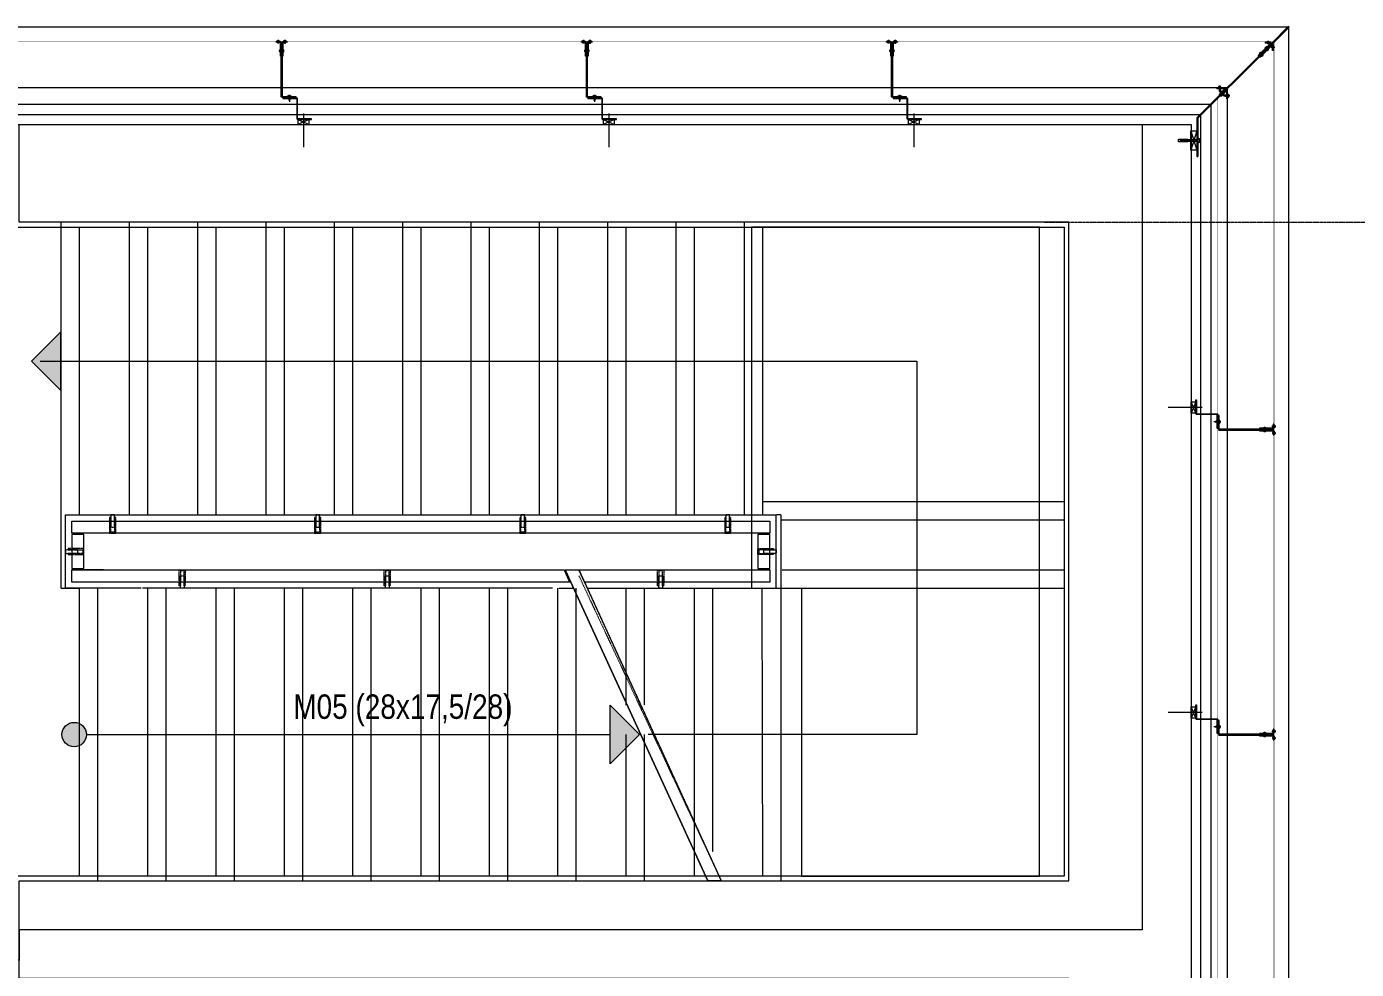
# Model space of a CAD drawing. Extents: x -2749 to 23780, y -1311 to 8245.
# Drawn here: x 16196 to 16740, y 2479 to 2865 of the extents above; entities that cross this region are included whole.
import ezdxf

# ---------------------------------------------------------------- set-up
doc = ezdxf.new("R2010")
doc.units = 0
doc.header["$MEASUREMENT"] = 0
for name, pattern in [('DASHDOT2', [0.5, 0.25, -0.125, 0, -0.125]), ('DOT2', [0.125, 0, -0.125]), ('HIDDEN', [0.375, 0.25, -0.125])]:
    doc.linetypes.add(name, pattern=pattern)
doc.layers.get('0').update_dxf_attribs({"color": 9, "lineweight": 9})
for name, color, linetype, lineweight in [('01', 9, 'Continuous', 9), ('06B', 9, 'Continuous', 9), ('06C', 9, 'Continuous', 9), ('06D', 9, 'Continuous', 9), ('10', 9, 'Continuous', 9), ('14', 9, 'Continuous', 9), ('19', 9, 'Continuous', 9), ('19D', 9, 'DOT2', 9), ('20', 9, 'DOT2', 9), ('21', 9, 'Continuous', 9), ('24', 9, 'DASHDOT2', 9), ('33', 9, 'BATTING', 9), ('40', 9, 'Continuous', 9), ('40B', 9, 'Continuous', 9)]:
    doc.layers.add(name, color=color, linetype=linetype, lineweight=lineweight)
doc.styles.add('MuuM_TEXT-STANDART', font='ARIALN.TTF')
doc.linetypes.add('BATTING', pattern='A,0.0001,-0.1,[134,ltypeshp.shx,S=0.1,R=0,X=-0.1,Y=0],-0.2,[134,ltypeshp.shx,S=0.1,R=180,X=0.1,Y=0],-0.1', length=0.4001)

# ---------------------------------------------------------------- blocks, each defined once
blk = doc.blocks.new('P-AKS_AUDI')
at = {"layer": '24'}
blk.add_lwpolyline([(0, 0), (360, 0)], dxfattribs=at)
blk = doc.blocks.new('p-cephe_kose profili')
at = {"linetype": 'Continuous', "lineweight": 13}
for p, q in [((-2.75, 12.75), (-3.15, 12.75)), ((-3.15, -2.87), (-3.15, 12.75)), ((-2.75, -3.03), (-2.75, 12.75)), ((-3.15, -2.87), (-30.14, -29.86)), ((-2.75, -3.03), (-29.86, -30.14)), ((-34, -30.65), (-34, -32.75)), ((-34, -30.65), (-33.7, -30.65)), ((-33.85, -33.57), (-30.14, -29.86)), ((-33.7, -30.65), (-33.7, -32.75)), ((-33.57, -33.85), (-29.86, -30.14)), ((-33.53, -32.82), (-28.58, -27.87)), ((-33.32, -33.03), (-28.37, -28.08)), ((-28.08, -28.37), (-33.03, -33.32)), ((-27.87, -28.58), (-32.82, -33.53)), ((-30.14, -29.86), (-29.86, -30.14)), ((-29.86, -30.14), (-30.14, -29.86)), ((-28.37, -28.08), (-28.58, -27.87)), ((-28.08, -28.37), (-27.87, -28.58)), ((-33.85, -33.57), (-40.45, -40.17)), ((-33.57, -33.85), (-40.17, -40.45)), ((-33.57, -33.85), (-33.85, -33.57)), ((-32.75, -33.7), (-30.65, -33.7)), ((-32.75, -34), (-30.65, -34)), ((-30.65, -34), (-30.65, -33.7)), ((-40.45, -40.17), (-40.17, -40.45))]:
    blk.add_line(p, q, dxfattribs=at)
at = {"linetype": 'Continuous', "lineweight": 5}
for p, q in [((-3.15, 6.69), (1.05, 6.69)), ((1.05, 5.81), (-3.15, 5.81)), ((-2.75, 2.25), (-0.25, 10.25)), ((-0.25, 2.25), (-2.75, 10.25)), ((-2.73, 6.25), (4.2, 6.25)), ((4.85, 6.62), (1.05, 6.62)), ((4.85, 5.88), (1.05, 5.88))]:
    blk.add_line(p, q, dxfattribs=at)
at = {"linetype": 'Continuous', "lineweight": 18}
for p, q in [((-15.25, -10.86), (-15.25, -14)), ((-15.25, -10.86), (-14.95, -10.86)), ((-14.95, -10.86), (-14.95, -14)), ((-14.78, -14.07), (-12.56, -11.86)), ((-14.57, -14.28), (-12.35, -12.07)), ((-12.07, -12.35), (-14.28, -14.57)), ((-11.86, -12.56), (-14.07, -14.78)), ((-14, -14.95), (-10.86, -14.95)), ((-14, -15.25), (-10.86, -15.25)), ((-12.35, -12.07), (-12.56, -11.86)), ((-12.07, -12.35), (-11.86, -12.56)), ((-10.86, -15.25), (-10.86, -14.95))]:
    blk.add_line(p, q, dxfattribs=at)
for p, q in [((-16.23, -12.06), (-13.36, -12.06)), ((-15.99, -11.97), (-15.95, -11.97)), ((-15.99, -12.15), (-15.95, -12.15)), ((-15.95, -11.97), (-15.95, -12.15)), ((-15.5, -12.68), (-15.5, -11.44)), ((-15.41, -11.82), (-15.23, -11.82)), ((-15.41, -12.3), (-15.32, -12.3)), ((-15.32, -12.3), (-15.14, -12.3)), ((-15.3, -12.02), (-15.28, -12.37)), ((-15.23, -11.82), (-15.05, -11.82)), ((-15.19, -11.74), (-15.1, -12.37)), ((-15.14, -12.3), (-14.96, -12.3)), ((-15.05, -11.82), (-14.87, -11.82)), ((-15.01, -11.74), (-14.92, -12.37)), ((-14.96, -12.3), (-14.78, -12.3)), ((-14.87, -11.82), (-14.69, -11.82)), ((-14.83, -11.74), (-14.74, -12.37)), ((-14.78, -12.3), (-14.6, -12.3)), ((-14.69, -11.82), (-14.51, -11.82)), ((-14.65, -11.74), (-14.56, -12.37)), ((-14.6, -12.3), (-14.42, -12.3)), ((-14.51, -11.82), (-14.33, -11.82)), ((-14.47, -11.74), (-14.38, -12.37)), ((-14.42, -12.3), (-14.24, -12.3)), ((-14.33, -11.82), (-13.6, -12.06)), ((-14.29, -11.74), (-14.2, -12.37)), ((-14.24, -12.3), (-13.6, -12.06)), ((-14.1, -11.79), (-14.03, -12.33)), ((-12.68, -15.51), (-11.44, -15.51)), ((-11.74, -14.3), (-12.37, -14.21)), ((-11.74, -14.48), (-12.37, -14.39)), ((-11.74, -14.66), (-12.37, -14.57)), ((-11.74, -14.84), (-12.37, -14.75)), ((-11.74, -15.02), (-12.37, -14.93)), ((-11.74, -15.2), (-12.37, -15.11)), ((-12.02, -15.31), (-12.37, -15.29)), ((-11.79, -14.11), (-12.33, -14.03)), ((-12.3, -14.25), (-12.06, -13.61)), ((-12.3, -14.43), (-12.3, -14.25)), ((-12.3, -14.61), (-12.3, -14.43)), ((-12.3, -14.79), (-12.3, -14.61)), ((-12.3, -14.97), (-12.3, -14.79)), ((-12.3, -15.15), (-12.3, -14.97)), ((-12.3, -15.33), (-12.3, -15.15)), ((-12.3, -15.42), (-12.3, -15.33)), ((-12.15, -15.99), (-12.15, -15.96)), ((-11.97, -15.96), (-12.15, -15.96)), ((-12.06, -16.24), (-12.06, -13.37)), ((-11.82, -14.34), (-12.06, -13.61)), ((-11.97, -15.99), (-11.97, -15.96)), ((-11.82, -14.52), (-11.82, -14.34)), ((-11.82, -14.7), (-11.82, -14.52)), ((-11.82, -14.88), (-11.82, -14.7)), ((-11.82, -15.06), (-11.82, -14.88)), ((-11.82, -15.24), (-11.82, -15.06)), ((-11.82, -15.42), (-11.82, -15.24))]:
    blk.add_line(p, q)
at = {"lineweight": 5}
for p, q in [((-13.02, -13.73), (-13.73, -13.02)), ((-13.29, -13.01), (-13.66, -13.38)), ((-13.65, -12.66), (-12.44, -13.86)), ((-13.29, -13.01), (-13.52, -13.23)), ((-13.52, -13.23), (-13.29, -13.01)), ((-13.29, -13.01), (-12.92, -12.64)), ((-13.29, -13.01), (-13.07, -12.79)), ((-13.07, -12.79), (-13.29, -13.01)), ((-12.57, -13.28), (-13.28, -12.57)), ((-12.8, -13.5), (-13.27, -13.98)), ((-12.8, -13.5), (-12.32, -13.03)), ((-34.6, -31.92), (-33.2, -31.92)), ((-34.1, -31.92), (-34.1, -31.37)), ((-34.1, -31.66), (-33.7, -31.66)), ((-34.1, -31.92), (-34.1, -32.47)), ((-34.1, -32.18), (-33.7, -32.18)), ((-33.7, -31.92), (-33.7, -31.48)), ((-33.7, -31.92), (-33.7, -31.66)), ((-33.7, -31.66), (-33.7, -31.92)), ((-33.7, -31.92), (-33.7, -32.36)), ((-33.7, -31.92), (-33.7, -32.18)), ((-33.7, -32.18), (-33.7, -31.92)), ((-31.22, -31.93), (-31.93, -31.22)), ((-31.49, -31.21), (-31.86, -31.58)), ((-31.85, -30.86), (-30.64, -32.06)), ((-31.49, -31.21), (-31.71, -31.43)), ((-31.71, -31.43), (-31.49, -31.21)), ((-31.49, -31.21), (-31.12, -30.84)), ((-31.49, -31.21), (-31.27, -30.99)), ((-31.27, -30.99), (-31.49, -31.21)), ((-30.77, -31.48), (-31.48, -30.77)), ((-31, -31.7), (-31.47, -32.18)), ((-31, -31.7), (-30.52, -31.23)), ((-28.94, -29.65), (-29.65, -28.94)), ((-29.22, -28.93), (-29.59, -29.3)), ((-29.57, -28.58), (-28.37, -29.78)), ((-29.22, -28.93), (-29.44, -29.16)), ((-29.44, -29.16), (-29.22, -28.93)), ((-29.22, -28.93), (-28.84, -28.56)), ((-29.22, -28.93), (-28.99, -28.71)), ((-28.99, -28.71), (-29.22, -28.93)), ((-28.5, -29.21), (-29.21, -28.5)), ((-28.72, -29.43), (-29.2, -29.91)), ((-28.72, -29.43), (-28.24, -28.95)), ((-31.92, -34.1), (-32.47, -34.1)), ((-31.92, -33.7), (-32.36, -33.7)), ((-31.92, -33.7), (-32.18, -33.7)), ((-32.18, -33.7), (-31.92, -33.7)), ((-32.18, -34.1), (-32.18, -33.7)), ((-31.92, -34.6), (-31.92, -33.2)), ((-31.92, -33.7), (-31.66, -33.7)), ((-31.92, -33.7), (-31.48, -33.7)), ((-31.66, -33.7), (-31.92, -33.7)), ((-31.92, -34.1), (-31.37, -34.1)), ((-31.66, -34.1), (-31.66, -33.7))]:
    blk.add_line(p, q, dxfattribs=at)
at = {"lineweight": 0}
blk.add_line((-34, -32.75), (-34, -30.75), dxfattribs=at)
at = {"linetype": 'Continuous', "lineweight": 5}
for points in [[(-2.75, 10.25), (-0.25, 10.25), (-0.25, 2.25), (-2.75, 2.25)], [(1.05, 6.75), (4.85, 6.75), (4.85, 5.75), (1.05, 5.75)]]:
    blk.add_lwpolyline(points, close=True, dxfattribs=at)
blk.add_lwpolyline([(-38.03, -37.75), (-37.75, -38.03)])
for centre, radius, start, end in [((-14.88, -12.06), 1.11, 166.6402, 175.4788), ((-14.88, -12.06), 1.11, 184.5212, 193.3598), ((-15.5, -11.91), 0.473, 90, 166.6402), ((-15.5, -12.21), 0.473, 193.3598, 270), ((-15.41, -11.73), 0.09, 180, 270), ((-15.41, -12.39), 0.09, 90, 180), ((-12.21, -15.51), 0.473, 180, 256.6402), ((-12.39, -15.42), 0.09, 270, 0), ((-12.06, -14.89), 1.11, 256.6402, 265.4788), ((-12.06, -14.89), 1.11, 274.5212, 283.3598), ((-11.73, -15.42), 0.09, 180, 270), ((-11.91, -15.51), 0.473, 283.3598, 360)]:
    blk.add_arc(centre, radius, start, end)
at = {"linetype": 'Continuous', "lineweight": 18}
for centre, radius, start, end in [((-14.85, -14), 0.4, 180, 315), ((-14.85, -14), 0.1, 180, 315), ((-14, -14.85), 0.4, 135, 270), ((-14, -14.85), 0.1, 135, 270)]:
    blk.add_arc(centre, radius, start, end, dxfattribs=at)
at = {"lineweight": 5}
for centre, radius, start, end in [((-13.35, -12.95), 0.57, 67.9194, 202.0806), ((-13.23, -13.07), 0.909, 267.075, 2.925), ((-33.62, -31.92), 0.732, 131.1905, 228.8095), ((-33.83, -31.92), 0.46, 286.9574, 73.0426), ((-31.55, -31.15), 0.57, 67.9194, 202.0806), ((-31.43, -31.27), 0.909, 267.075, 2.925), ((-29.27, -28.88), 0.57, 67.9194, 202.0806), ((-29.15, -29), 0.909, 267.075, 2.925), ((-31.92, -33.62), 0.732, 221.1905, 318.8095), ((-31.92, -33.83), 0.46, 16.9574, 163.0426)]:
    blk.add_arc(centre, radius, start, end, dxfattribs=at)
at = {"linetype": 'Continuous', "lineweight": 13}
for centre, radius, start, end in [((-33.6, -32.75), 0.4, 180, 315), ((-33.6, -32.75), 0.1, 180, 315), ((-32.75, -33.6), 0.4, 135, 270), ((-32.75, -33.6), 0.1, 135, 270)]:
    blk.add_arc(centre, radius, start, end, dxfattribs=at)
at = {"linetype": 'Continuous', "lineweight": 5}
blk.add_rational_spline([(-3.15, 7.25), (-3.22, 7.25), (-3.29, 7.25), (-3.63, 7.25), (-3.68, 6.91), (-3.7, 6.83), (-3.71, 6.75), (-3.79, 6.25), (-3.71, 5.75), (-3.7, 5.67), (-3.68, 5.59), (-3.63, 5.25), (-3.29, 5.25), (-3.22, 5.25), (-3.15, 5.25), (-3.15, 6.25), (-3.15, 7.25)], [1, 1, 1, 0.760917374327, 1, 1, 1, 1, 1, 1, 1, 0.760917374327, 1, 1, 1, 1, 1], degree=2, knots=[0, 0, 0, 1, 1, 2, 2, 3, 3, 4, 4, 5, 5, 6, 6, 7, 7, 8, 8, 8], dxfattribs=at)
blk = doc.blocks.new('p- alum kaplama profil')
at = {"lineweight": 13}
blk.add_lwpolyline([(7.12, 12.59), (7.12, 26.49)], dxfattribs=at)
at = {"lineweight": 5}
blk.add_lwpolyline([(9.44, 15.16), (4.79, 15.16), (4.79, 17.16), (9.44, 17.16)], close=True, dxfattribs=at)
for points in [[(4.79, 15.16), (9.44, 17.16)], [(9.44, 15.16), (4.79, 17.16)]]:
    blk.add_lwpolyline(points, dxfattribs=at)
at = {"lineweight": 18}
blk.add_lwpolyline([(4.09, 6.16), (-1.41, 6.16), (-1.41, 6.46), (4.09, 6.46, 0.414214), (4.29, 6.66), (4.29, 14.66, -0.414214), (4.79, 15.16), (10.29, 15.16), (10.29, 14.86), (4.79, 14.86, 0.414214), (4.59, 14.66), (4.59, 6.66, -0.414214)], format="xyb", close=True, dxfattribs=at)
blk.add_lwpolyline([(-2.06, 5.56), (-2.06, -2.34), (-2.06, -15.69), (-1.66, -15.69), (-1.66, -2.34), (-1.66, 5.56), (-1.66, 5.56), (-1.66, 5.57), (-1.66, 5.57), (-1.66, 5.58), (-1.66, 5.58), (-1.65, 5.59), (-1.65, 5.59), (-1.65, 5.59), (-1.65, 5.6), (-1.65, 5.6), (-1.64, 5.61), (-1.64, 5.61), (-1.64, 5.62), (-1.64, 5.62), (-1.63, 5.62), (-1.63, 5.63), (-1.63, 5.63), (-1.62, 5.63), (-1.62, 5.64), (-1.61, 5.64), (-1.61, 5.64), (-1.61, 5.64), (-1.6, 5.65), (-1.6, 5.65), (-1.59, 5.65), (-1.59, 5.65), (-1.58, 5.65), (-1.58, 5.65), (-1.57, 5.66), (-1.57, 5.66), (-1.56, 5.66), (-1.56, 5.66), (3.94, 5.66), (3.94, 6.06), (-1.56, 6.06), (-1.58, 6.06), (-1.61, 6.05), (-1.63, 6.05), (-1.66, 6.05), (-1.68, 6.04), (-1.7, 6.03), (-1.73, 6.03), (-1.75, 6.02), (-1.77, 6.01), (-1.79, 6), (-1.82, 5.99), (-1.84, 5.97), (-1.86, 5.96), (-1.88, 5.94), (-1.89, 5.93), (-1.91, 5.91), (-1.93, 5.89), (-1.95, 5.87), (-1.96, 5.85), (-1.97, 5.83), (-1.99, 5.81), (-2, 5.79), (-2.01, 5.77), (-2.02, 5.75), (-2.03, 5.72), (-2.04, 5.7), (-2.04, 5.68), (-2.05, 5.65), (-2.05, 5.63), (-2.06, 5.61), (-2.06, 5.58)], close=True)
blk.add_lwpolyline([(-1.66, -2.34), (-2.06, -2.34)])
for points in [[(-2.36, -10.84), (-2.36, -16.39), (-2.36, -16.39, -0.414214), (-2.51, -16.54), (-2.51, -16.54), (-4.06, -16.54), (-4.06, -16.84), (-2.51, -16.84), (-2.51, -16.84, 0.414214), (-2.06, -16.39), (-2.06, -10.84)], [(-1.36, -10.84), (-1.66, -10.84), (-1.66, -16.39, 0.414214), (-1.21, -16.84), (-1.21, -16.84), (0.34, -16.84), (0.34, -16.54), (-1.21, -16.54), (-1.21, -16.54, -0.414214), (-1.36, -16.39), (-1.36, -16.39)]]:
    blk.add_lwpolyline(points, format="xyb", close=True)
for points in [[(0.67, 5.66, -10), (1.91, 5.66, -10)], [(0.67, 5.66, -10), (0.67, 5.64, -10), (0.67, 5.62, -10), (0.67, 5.6, -10), (0.68, 5.58, -10), (0.68, 5.56, -10), (0.69, 5.54, -10), (0.69, 5.52, -10), (0.7, 5.5, -10), (0.7, 5.48, -10), (0.71, 5.46, -10), (0.72, 5.45, -10), (0.73, 5.43, -10), (0.74, 5.41, -10), (0.75, 5.4, -10), (0.76, 5.38, -10), (0.77, 5.36, -10), (0.79, 5.35, -10), (0.8, 5.33, -10), (0.81, 5.32, -10), (0.83, 5.31, -10), (0.84, 5.29, -10), (0.86, 5.28, -10), (0.87, 5.27, -10), (0.89, 5.26, -10), (0.91, 5.25, -10), (0.92, 5.24, -10), (0.94, 5.23, -10), (0.96, 5.22, -10), (0.98, 5.21, -10), (1, 5.21, -10), (1.02, 5.2, -10), (1.03, 5.2, -10)], [(0.96, 5.66, -10), (0.97, 5.66, -10), (0.97, 5.66, -10), (0.97, 5.66, -10), (0.98, 5.66, -10), (0.98, 5.66, -10), (0.99, 5.66, -10), (0.99, 5.66, -10), (1, 5.66, -10), (1, 5.67, -10), (1, 5.67, -10), (1.01, 5.67, -10), (1.01, 5.67, -10), (1.01, 5.67, -10), (1.02, 5.68, -10), (1.02, 5.68, -10), (1.02, 5.68, -10), (1.03, 5.69, -10), (1.03, 5.69, -10), (1.03, 5.69, -10), (1.04, 5.7, -10), (1.04, 5.7, -10), (1.04, 5.7, -10), (1.04, 5.71, -10), (1.04, 5.71, -10), (1.05, 5.72, -10), (1.05, 5.72, -10), (1.05, 5.72, -10), (1.05, 5.73, -10), (1.05, 5.73, -10), (1.05, 5.74, -10), (1.05, 5.74, -10), (1.05, 5.75, -10)], [(1.61, 6.87, -10), (0.98, 6.96, -10)], [(1.33, 5.85, -10), (0.98, 5.88, -10)], [(1.56, 7.05, -10), (1.02, 7.13, -10)], [(1.05, 6.91, -10), (1.29, 7.56, -10)], [(1.05, 5.83, -10), (1.05, 6.01, -10)], [(1.05, 5.75, -10), (1.05, 5.83, -10)], [(1.29, 4.93, -10), (1.29, 7.8, -10)], [(1.53, 6.82, -10), (1.29, 7.56, -10)], [(1.29, 6.16, -10), (1.29, 6.26, -10)], [(1.53, 5.75, -10), (1.53, 5.92, -10)], [(1.53, 5.75, -10), (1.53, 5.74, -10), (1.53, 5.74, -10), (1.53, 5.73, -10), (1.53, 5.73, -10), (1.53, 5.72, -10), (1.54, 5.72, -10), (1.54, 5.72, -10), (1.54, 5.71, -10), (1.54, 5.71, -10), (1.54, 5.7, -10), (1.54, 5.7, -10), (1.55, 5.7, -10), (1.55, 5.69, -10), (1.55, 5.69, -10), (1.55, 5.69, -10), (1.56, 5.68, -10), (1.56, 5.68, -10), (1.56, 5.68, -10), (1.57, 5.67, -10), (1.57, 5.67, -10), (1.58, 5.67, -10), (1.58, 5.67, -10), (1.58, 5.67, -10), (1.59, 5.66, -10), (1.59, 5.66, -10), (1.6, 5.66, -10), (1.6, 5.66, -10), (1.6, 5.66, -10), (1.61, 5.66, -10), (1.61, 5.66, -10), (1.62, 5.66, -10), (1.62, 5.66, -10)], [(1.55, 5.2, -10), (1.57, 5.2, -10), (1.59, 5.21, -10), (1.6, 5.21, -10), (1.62, 5.22, -10), (1.64, 5.23, -10), (1.66, 5.24, -10), (1.68, 5.25, -10), (1.69, 5.26, -10), (1.71, 5.27, -10), (1.73, 5.28, -10), (1.74, 5.29, -10), (1.76, 5.31, -10), (1.77, 5.32, -10), (1.78, 5.33, -10), (1.8, 5.35, -10), (1.81, 5.36, -10), (1.82, 5.38, -10), (1.83, 5.4, -10), (1.84, 5.41, -10), (1.85, 5.43, -10), (1.86, 5.45, -10), (1.87, 5.46, -10), (1.88, 5.48, -10), (1.89, 5.5, -10), (1.89, 5.52, -10), (1.9, 5.54, -10), (1.9, 5.56, -10), (1.9, 5.58, -10), (1.91, 5.6, -10), (1.91, 5.62, -10), (1.91, 5.64, -10), (1.91, 5.66, -10)], [(1.03, 5.2, -10), (1.04, 5.2, -10), (1.05, 5.19, -10), (1.05, 5.19, -10), (1.06, 5.19, -10), (1.06, 5.19, -10), (1.07, 5.19, -10), (1.07, 5.19, -10), (1.08, 5.19, -10), (1.08, 5.19, -10), (1.09, 5.19, -10), (1.09, 5.18, -10), (1.1, 5.18, -10), (1.1, 5.18, -10), (1.11, 5.18, -10), (1.11, 5.18, -10), (1.12, 5.18, -10), (1.12, 5.18, -10), (1.13, 5.18, -10), (1.13, 5.18, -10), (1.14, 5.18, -10), (1.15, 5.18, -10), (1.15, 5.18, -10), (1.16, 5.17, -10), (1.16, 5.17, -10), (1.17, 5.17, -10), (1.17, 5.17, -10), (1.18, 5.17, -10), (1.18, 5.17, -10), (1.19, 5.17, -10), (1.19, 5.17, -10), (1.2, 5.17, -10), (1.2, 5.17, -10)], [(1.2, 5.17, -10), (1.2, 5.2, -10)], [(1.38, 5.2, -10), (1.2, 5.2, -10)], [(1.38, 5.17, -10), (1.38, 5.2, -10)], [(1.38, 5.17, -10), (1.38, 5.17, -10), (1.39, 5.17, -10), (1.39, 5.17, -10), (1.4, 5.17, -10), (1.41, 5.17, -10), (1.41, 5.17, -10), (1.42, 5.17, -10), (1.42, 5.17, -10), (1.43, 5.17, -10), (1.43, 5.18, -10), (1.44, 5.18, -10), (1.44, 5.18, -10), (1.45, 5.18, -10), (1.45, 5.18, -10), (1.46, 5.18, -10), (1.46, 5.18, -10), (1.47, 5.18, -10), (1.47, 5.18, -10), (1.48, 5.18, -10), (1.48, 5.18, -10), (1.49, 5.18, -10), (1.5, 5.19, -10), (1.5, 5.19, -10), (1.51, 5.19, -10), (1.51, 5.19, -10), (1.52, 5.19, -10), (1.52, 5.19, -10), (1.53, 5.19, -10), (1.53, 5.19, -10), (1.54, 5.19, -10), (1.54, 5.2, -10), (1.55, 5.2, -10)], [(-2.85, -16.54, 0), (-2.86, -16.51, 0), (-2.87, -16.47, 0), (-2.89, -16.44, 0), (-2.91, -16.41, 0), (-2.93, -16.38, 0), (-2.96, -16.35, 0), (-2.98, -16.33, 0), (-3.01, -16.31, 0), (-3.04, -16.29, 0), (-3.07, -16.27, 0), (-3.11, -16.25, 0), (-3.14, -16.24, 0), (-3.18, -16.23, 0), (-3.21, -16.22, 0), (-3.25, -16.22, 0), (-3.29, -16.22, 0), (-3.32, -16.22, 0), (-3.36, -16.22, 0), (-3.39, -16.23, 0), (-3.43, -16.24, 0), (-3.46, -16.25, 0), (-3.5, -16.27, 0), (-3.53, -16.29, 0), (-3.56, -16.31, 0), (-3.59, -16.33, 0), (-3.61, -16.35, 0), (-3.64, -16.38, 0), (-3.66, -16.41, 0), (-3.68, -16.44, 0), (-3.7, -16.47, 0), (-3.71, -16.51, 0), (-3.73, -16.54, 0)], [(-3.29, -17.54, 0), (-3.29, -16.04, 0)], [(-2.86, -13.04, 0), (-0.86, -13.04, 0)], [(-2.36, -12.52, 0), (-2.4, -12.53, 0), (-2.43, -12.56, 0), (-2.47, -12.58, 0), (-2.5, -12.6, 0), (-2.53, -12.63, 0), (-2.56, -12.66, 0), (-2.59, -12.69, 0), (-2.61, -12.73, 0), (-2.63, -12.76, 0), (-2.65, -12.8, 0), (-2.67, -12.84, 0), (-2.68, -12.88, 0), (-2.69, -12.92, 0), (-2.7, -12.96, 0), (-2.71, -13, 0), (-2.71, -13.04, 0), (-2.71, -13.08, 0), (-2.7, -13.13, 0), (-2.69, -13.17, 0), (-2.68, -13.21, 0), (-2.67, -13.25, 0), (-2.65, -13.28, 0), (-2.63, -13.32, 0), (-2.61, -13.36, 0), (-2.59, -13.39, 0), (-2.56, -13.42, 0), (-2.53, -13.45, 0), (-2.5, -13.48, 0), (-2.47, -13.51, 0), (-2.43, -13.53, 0), (-2.4, -13.55, 0), (-2.36, -13.57, 0)], [(-2.36, -13.04, 0), (-2.36, -12.52, 0)], [(-2.36, -13.04, 0), (-2.36, -12.73, 0)], [(-2.36, -12.73, 0), (-2.36, -13.04, 0)], [(-1.36, -12.73, 0), (-2.36, -12.73, 0)], [(-2.36, -13.04, 0), (-2.36, -13.36, 0)], [(-2.36, -13.04, 0), (-2.36, -13.57, 0)], [(-2.36, -13.36, 0), (-2.36, -13.04, 0)], [(-1.36, -13.36, 0), (-2.36, -13.36, 0)], [(-1.36, -13.04, 0), (-1.36, -12.37, 0)], [(-1.36, -13.72, 0), (-1.32, -13.68, 0), (-1.29, -13.65, 0), (-1.26, -13.61, 0), (-1.23, -13.58, 0), (-1.2, -13.54, 0), (-1.18, -13.5, 0), (-1.16, -13.45, 0), (-1.14, -13.41, 0), (-1.12, -13.37, 0), (-1.1, -13.32, 0), (-1.09, -13.28, 0), (-1.08, -13.23, 0), (-1.07, -13.18, 0), (-1.06, -13.14, 0), (-1.06, -13.09, 0), (-1.06, -13.04, 0), (-1.06, -12.99, 0), (-1.06, -12.95, 0), (-1.07, -12.9, 0), (-1.08, -12.85, 0), (-1.09, -12.81, 0), (-1.1, -12.76, 0), (-1.12, -12.72, 0), (-1.14, -12.67, 0), (-1.16, -12.63, 0), (-1.18, -12.59, 0), (-1.2, -12.55, 0), (-1.23, -12.51, 0), (-1.26, -12.47, 0), (-1.29, -12.43, 0), (-1.32, -12.4, 0), (-1.36, -12.37, 0)], [(-1.36, -13.04, 0), (-1.36, -13.72, 0)], [(-1, -16.54, 0), (-0.98, -16.51, 0), (-0.97, -16.47, 0), (-0.95, -16.44, 0), (-0.93, -16.41, 0), (-0.91, -16.38, 0), (-0.88, -16.35, 0), (-0.86, -16.33, 0), (-0.83, -16.31, 0), (-0.8, -16.29, 0), (-0.77, -16.27, 0), (-0.73, -16.25, 0), (-0.7, -16.24, 0), (-0.66, -16.23, 0), (-0.63, -16.22, 0), (-0.59, -16.22, 0), (-0.56, -16.22, 0), (-0.52, -16.22, 0), (-0.48, -16.22, 0), (-0.45, -16.23, 0), (-0.41, -16.24, 0), (-0.38, -16.25, 0), (-0.34, -16.27, 0), (-0.31, -16.29, 0), (-0.28, -16.31, 0), (-0.25, -16.33, 0), (-0.23, -16.35, 0), (-0.2, -16.38, 0), (-0.18, -16.41, 0), (-0.16, -16.44, 0), (-0.14, -16.47, 0), (-0.13, -16.51, 0), (-0.12, -16.54, 0)], [(-0.56, -17.54, 0), (-0.56, -16.04, 0)], [(-3.84, -17.04, 0), (-3.81, -17.07, 0), (-3.78, -17.1, 0), (-3.75, -17.12, 0), (-3.72, -17.15, 0), (-3.69, -17.17, 0), (-3.66, -17.19, 0), (-3.62, -17.21, 0), (-3.59, -17.23, 0), (-3.55, -17.24, 0), (-3.52, -17.26, 0), (-3.48, -17.27, 0), (-3.44, -17.28, 0), (-3.4, -17.28, 0), (-3.36, -17.29, 0), (-3.32, -17.29, 0), (-3.29, -17.29, 0), (-3.25, -17.29, 0), (-3.21, -17.29, 0), (-3.17, -17.28, 0), (-3.13, -17.28, 0), (-3.09, -17.27, 0), (-3.06, -17.26, 0), (-3.02, -17.24, 0), (-2.98, -17.23, 0), (-2.95, -17.21, 0), (-2.91, -17.19, 0), (-2.88, -17.17, 0), (-2.85, -17.15, 0), (-2.82, -17.12, 0), (-2.79, -17.1, 0), (-2.76, -17.07, 0), (-2.73, -17.04, 0)], [(-3.29, -17.04, 0), (-3.84, -17.04, 0)], [(-3.29, -16.54, 0), (-3.73, -16.54, 0)], [(-3.29, -16.54, 0), (-3.55, -16.54, 0)], [(-3.55, -16.54, 0), (-3.29, -16.54, 0)], [(-3.55, -17.04, 0), (-3.55, -16.54, 0)], [(-3.29, -16.54, 0), (-2.85, -16.54, 0)], [(-3.29, -16.54, 0), (-3.03, -16.54, 0)], [(-3.03, -16.54, 0), (-3.29, -16.54, 0)], [(-3.29, -17.04, 0), (-2.73, -17.04, 0)], [(-3.03, -17.04, 0), (-3.03, -16.54, 0)], [(-0.56, -17.04, 0), (-1.11, -17.04, 0)], [(0, -17.04, 0), (-0.03, -17.07, 0), (-0.06, -17.1, 0), (-0.09, -17.12, 0), (-0.12, -17.15, 0), (-0.15, -17.17, 0), (-0.18, -17.19, 0), (-0.22, -17.21, 0), (-0.25, -17.23, 0), (-0.29, -17.24, 0), (-0.33, -17.26, 0), (-0.36, -17.27, 0), (-0.4, -17.28, 0), (-0.44, -17.28, 0), (-0.48, -17.29, 0), (-0.52, -17.29, 0), (-0.56, -17.29, 0), (-0.59, -17.29, 0), (-0.63, -17.29, 0), (-0.67, -17.28, 0), (-0.71, -17.28, 0), (-0.75, -17.27, 0), (-0.79, -17.26, 0), (-0.82, -17.24, 0), (-0.86, -17.23, 0), (-0.89, -17.21, 0), (-0.93, -17.19, 0), (-0.96, -17.17, 0), (-0.99, -17.15, 0), (-1.02, -17.12, 0), (-1.05, -17.1, 0), (-1.08, -17.07, 0), (-1.11, -17.04, 0)], [(-0.56, -16.54, 0), (-1, -16.54, 0)], [(-0.56, -16.54, 0), (-0.82, -16.54, 0)], [(-0.82, -16.54, 0), (-0.56, -16.54, 0)], [(-0.82, -17.04, 0), (-0.82, -16.54, 0)], [(-0.56, -16.54, 0), (-0.3, -16.54, 0)], [(-0.56, -16.54, 0), (-0.12, -16.54, 0)], [(-0.3, -16.54, 0), (-0.56, -16.54, 0)], [(-0.56, -17.04, 0), (0, -17.04, 0)], [(-0.3, -17.04, 0), (-0.3, -16.54, 0)]]:
    blk.add_polyline3d(points)
blk = doc.blocks.new('p-lama profili')
at = {"layer": '20', "linetype": 'HIDDEN', "ltscale": 0.5}
blk.add_lwpolyline([(0.75, -0.45), (-0.75, -0.45), (-0.75, -6.5), (-1.25, -6.5), (-1.25, -0.45), (-1.25, -0.45), (-1.25, 0), (1.25, 0), (1.25, -0.45), (1.25, -0.45), (1.25, -6.5), (0.75, -6.5), (0.75, -0.45)], dxfattribs=at)
blk.add_lwpolyline([(-0.75, -2.5), (0.75, -2.5), (0.75, -7.5), (-0.75, -7.5)], close=True, dxfattribs=at)
blk = doc.blocks.new('p-2. kat planı')
at = {"layer": '19'}
h = blk.add_hatch(color=256, dxfattribs=at)
h.dxf.hatch_style = 1
h.paths.add_polyline_path([(16209.5, 2716), (16209.5, 2740), (16197.48, 2728)])
h = blk.add_hatch(color=256, dxfattribs=at)
h.dxf.hatch_style = 1
h.paths.add_polyline_path([(16434.56, 2563), (16434.56, 2587), (16446.58, 2575)])
h = blk.add_hatch(color=256, dxfattribs=at)
h.dxf.hatch_style = 1
edge = h.paths.add_edge_path()
edge.add_arc((16215, 2575), 5, -90, 270)
at = {"layer": '01'}
blk.add_lwpolyline([(16192.5, 2825), (16672.5, 2825), (16672.5, 2365), (16622.5, 2365), (16622.5, 2475), (16232.5, 2475), (16232.5, 2475), (16192.5, 2475), (16192.5, 2515), (16622.5, 2515), (16622.5, 2785), (16192.5, 2785)], close=True, dxfattribs=at)
at = {"layer": '06B'}
for points in [[(16500, 2657.5), (16227, 2657.5), (16214, 2657.5), (16214, 2662.5), (16494.5, 2662.5), (16500, 2662.5), (16500, 2657.5)], [(16495, 2662.5), (16500, 2662.5)], [(16219, 2657), (16214, 2657), (16214, 2643), (16219, 2643), (16219, 2657)], [(16417.95, 2637.5), (16214, 2637.5), (16214, 2637.5), (16214, 2640), (16214, 2642.5), (16415.67, 2642.5), (16417.95, 2637.5)], [(16227, 2642.5), (16214, 2642.5)], [(16495, 2642.5), (16500, 2642.5), (16500, 2637.5), (16424.04, 2637.5), (16421.76, 2642.5), (16495, 2642.5), (16495, 2642.5)]]:
    blk.add_lwpolyline(points, dxfattribs=at)
blk.add_lwpolyline([(16495, 2657), (16495, 2643), (16500, 2643), (16500, 2657)], close=True, dxfattribs=at)
at = {"layer": '06C'}
blk.add_lwpolyline([(13012.5, 1124.33), (13012.5, 1124.33), (13012.5, 2865), (16712.5, 2865), (16712.49, 2206.39)], dxfattribs=at)
blk.add_lwpolyline([(13012.5, 1124.33), (13012.5, 1124.33), (13012.5, 2865), (16712.5, 2865), (16712.49, 2206.39)], dxfattribs=at)
at = {"layer": '06D'}
for points in [[(16687.5, 2206.69), (16687.5, 2840), (15800, 2840)], [(16680.7, 2214.69), (16680.71, 2833.2), (15800, 2833.26)]]:
    blk.add_lwpolyline(points, dxfattribs=at)
at = {"layer": '10'}
for points, const_width in [([(13018.5, 1124.33), (13018.5, 2859), (16706.5, 2859), (16706.5, 2206.39)], 0.2), ([(13018.5, 1124.33), (13018.5, 2859), (16706.5, 2859), (16706.5, 2206.39)], 0.2), ([(16683.5, 2206.69), (16683.5, 2836), (15793.55, 2836)], 0.1)]:
    blk.add_lwpolyline(points, dxfattribs=dict(at, const_width=const_width))
at = {"layer": '14'}
blk.add_lwpolyline([(16190.5, 2783), (16620.5, 2783), (16620.5, 2517), (16190.5, 2517)], dxfattribs=at)
at = {"layer": '19', "linetype": 'Continuous'}
for points in [[(16217, 2783), (16217, 2665)], [(16245, 2783), (16245, 2665)], [(16273, 2783), (16273, 2665)], [(16301, 2783), (16301, 2665)], [(16329, 2783), (16329, 2665)], [(16357, 2783), (16357, 2665)], [(16385, 2783), (16385, 2665)], [(16413, 2783), (16413, 2665)], [(16441, 2783), (16441, 2665)], [(16469, 2783), (16469, 2665)], [(16497, 2783), (16497, 2665)], [(16242.5, 2635), (16211.5, 2635), (16211.5, 2665)], [(16211.5, 2665), (16502.5, 2665)], [(16502.5, 2635), (16502.5, 2665)], [(16504.5, 2663), (16620.5, 2663)], [(16224.5, 2635), (16217, 2635), (16217, 2517)], [(16411, 2635), (16243, 2635)], [(16245, 2635), (16245, 2635), (16245, 2517)], [(16273, 2635), (16273, 2517)], [(16301, 2635), (16301, 2517)], [(16329, 2635), (16329, 2517)], [(16357, 2635), (16357, 2517)], [(16385, 2635), (16385, 2517)], [(16413, 2635), (16413, 2517)], [(16413.5, 2635), (16419.55, 2635)], [(16425.14, 2635), (16497.22, 2635)], [(16441, 2635), (16441, 2586.98)], [(16469, 2635), (16469, 2517)], [(16496.72, 2635), (16497, 2517)], [(16497.5, 2635), (16620.5, 2635)], [(16441, 2575), (16441, 2517)]]:
    blk.add_lwpolyline(points, dxfattribs=at)
at = {"layer": '19'}
for points in [[(16209.5, 2716), (16209.5, 2740), (16197.48, 2728)], [(16434.56, 2563), (16434.56, 2587), (16446.58, 2575)]]:
    blk.add_lwpolyline(points, close=True, dxfattribs=at)
for points in [[(16201.02, 2728), (16560.25, 2728), (16560.25, 2575), (16450.14, 2575)], [(16416.17, 2642.5), (16421.76, 2642.5), (16480.09, 2515), (16474.5, 2515), (16416.17, 2642.5)], [(16416.17, 2642.5), (16474.5, 2515)], [(16416.17, 2642.5), (16474.5, 2515)], [(16220, 2575), (16434.56, 2575), (16434.56, 2575)]]:
    blk.add_lwpolyline(points, dxfattribs=at)
blk.add_circle((16215, 2575), 5, dxfattribs=at)
blk.add_circle((16215, 2575), 5, dxfattribs=at)
at = {"layer": '19D', "linetype": 'HIDDEN'}
for points in [[(16209.5, 2785), (16209.5, 2635), (16217, 2635)], [(16237.5, 2785), (16237.5, 2665)], [(16265.5, 2785), (16265.5, 2665)], [(16293.5, 2785), (16293.5, 2665)], [(16321.5, 2785), (16321.5, 2665)], [(16349.5, 2785), (16349.5, 2665)], [(16377.5, 2785), (16377.5, 2665)], [(16405.5, 2785), (16405.5, 2665)], [(16433.5, 2785), (16433.5, 2665)], [(16461.5, 2785), (16461.5, 2665)], [(16489.5, 2785), (16489.5, 2665)], [(16497, 2670.5), (16620.5, 2670.5)], [(16504.5, 2665), (16502.5, 2665)], [(16504.5, 2665), (16504.5, 2515)], [(16421.76, 2642.5), (16480.09, 2515)], [(16505, 2642.5), (16620.5, 2642.5)], [(16224.5, 2635), (16224.5, 2515)], [(16252.5, 2635), (16252.5, 2515)], [(16280.5, 2635), (16280.5, 2515)], [(16308.5, 2635), (16308.5, 2515)], [(16336.5, 2635), (16336.5, 2515)], [(16364.5, 2635), (16364.5, 2515)], [(16392.5, 2635), (16392.5, 2515)], [(16420.5, 2635), (16420.5, 2515)], [(16448.5, 2635), (16448.5, 2586.98)], [(16476.5, 2635), (16476.5, 2526.98)], [(16448.5, 2575), (16448.5, 2515)]]:
    blk.add_lwpolyline(points, dxfattribs=at)
at = {"layer": '19D'}
blk.add_lwpolyline([(16421.76, 2640), (16480.09, 2515)], dxfattribs=at)
at = {"layer": '33', "ltscale": 0.4}
blk.add_lwpolyline([(16676.5, 2214.69), (16676.5, 2829), (15800, 2829)], dxfattribs=at)
at = {"layer": '40'}
blk.add_lwpolyline([(16492.5, 2783), (16492.5, 2665), (16492.5, 2665), (16492.5, 2635), (16513, 2635), (16513, 2517), (16610.5, 2517), (16610.5, 2783)], close=True, dxfattribs=at)
at = {"layer": '40B'}
blk.add_lwpolyline([(15945, 2825), (16652.5, 2825), (16652.5, 2495), (16192.5, 2495), (16192.5, 2482.5), (16090, 2482.5), (16090, 2635), (15945, 2635)], close=True, dxfattribs=at)
at = {"xscale": -1}
for p, rotation in [((16230.75, 2657.5), 180), ((16314.75, 2657.5), 180), ((16398.75, 2657.5), 180), ((16482.75, 2657.5), 180), ((16219, 2650), 270)]:
    blk.add_blockref('p-lama profili', p, dxfattribs=dict(at, rotation=rotation))
at = {"rotation": 90}
blk.add_blockref('p-lama profili', (16495, 2650), dxfattribs=at)
for p in [(16259.25, 2642.5), (16343.25, 2642.5), (16455.25, 2642.5)]:
    blk.add_blockref('p-lama profili', p)
at = {"layer": '10'}
for name, p, rotation in [('p-cephe_kose profili', (16672.19, 2824.69), 180), ('p- alum kaplama profil', (16689.66, 2701.86), 90), ('p- alum kaplama profil', (16689.66, 2576.86), 90)]:
    blk.add_blockref(name, p, dxfattribs=dict(at, rotation=rotation))
at = {"layer": '10', "xscale": -1, "rotation": 180}
for p in [(16301.86, 2842.16), (16426.86, 2842.16), (16551.86, 2842.16)]:
    blk.add_blockref('p- alum kaplama profil', p, dxfattribs=at)
at = {"layer": '24'}
blk.add_blockref('P-AKS_AUDI', (16612.5, 2785), dxfattribs=at)
at = {"layer": '21', "color": 250, "insert": (16349.65, 2591.44), "char_height": 10, "attachment_point": 2, "style": 'MuuM_TEXT-STANDART'}
blk.add_mtext('M05 (28x17,5/28)', dxfattribs=at)

msp = doc.modelspace()

# ---------------------------------------------------------------- block references
msp.add_blockref('p-2. kat planı', (0, 0))

doc.saveas('drawing.dxf')
